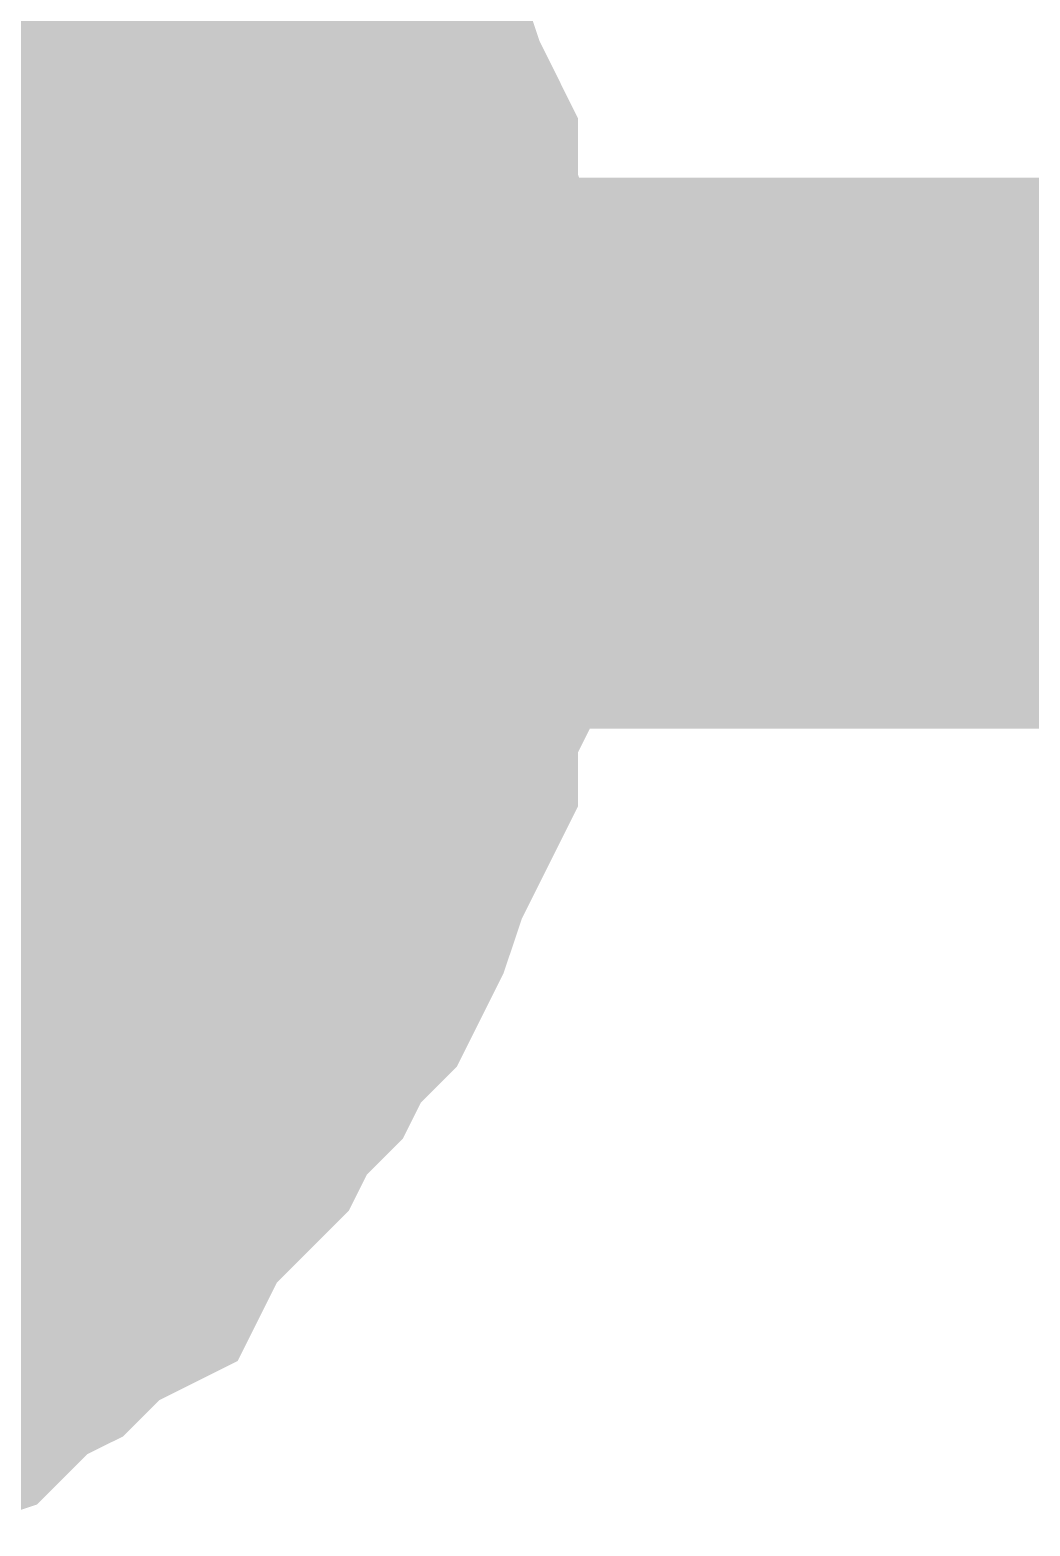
# Model space of a CAD drawing. Header units: inches. Extents: x 0 to 16.9, y 0 to 11.7.
# Drawn here: x 12.13882 to 12.16024, y 10.3534 to 10.38545 of the extents above; entities that cross this region are included whole.
import ezdxf

# ---------------------------------------------------------------- set-up
doc = ezdxf.new("R2010")
doc.units = ezdxf.units.IN
doc.header["$MEASUREMENT"] = 0
doc.layers.add('Sheet', color=255, linetype='Continuous')

msp = doc.modelspace()

# ---------------------------------------------------------------- linework, layer by layer
at = {"layer": 'Sheet'}
for points in [[(12.138097, 10.391429, 0.0118, 0.0118, 0), (12.138869, 10.391043, 0.0118, 0.0118, 0), (12.139255, 10.390271, 0.0118, 0.0118, 0), (12.140026, 10.389499, 0.0118, 0.0118, 0), (12.140798, 10.388728, 0.0118, 0.0118, 0), (12.141183, 10.387956, 0.0118, 0.0118, 0), (12.141955, 10.387184, 0.0118, 0.0118, 0), (12.142341, 10.386412, 0.0118, 0.0118, 0), (12.143112, 10.385641, 0.0118, 0.0118, 0), (12.143498, 10.384869, 0.0118, 0.0118, 0), (12.143884, 10.384097, 0.0118, 0.0118, 0), (12.14427, 10.38294, 0.0118, 0.0118, 0), (12.144655, 10.382168, 0.0118, 0.0118, 0), (12.144655, 10.381396, 0.0118, 0.0118, 0), (12.145041, 10.380239, 0.0118, 0.0118, 0), (12.145041, 10.379467, 0.0118, 0.0118, 0), (12.145427, 10.37831, 0.0118, 0.0118, 0), (12.145427, 10.377538, 0.0118, 0.0118, 0), (12.145427, 10.37638, 0.0118, 0.0118, 0)], [(12.138097, 10.391429, 0.0118, 0.0118, 0), (12.138869, 10.391043, 0.0118, 0.0118, 0), (12.139255, 10.390271, 0.0118, 0.0118, 0), (12.140026, 10.389499, 0.0118, 0.0118, 0), (12.140798, 10.388728, 0.0118, 0.0118, 0), (12.141183, 10.387956, 0.0118, 0.0118, 0), (12.141955, 10.387184, 0.0118, 0.0118, 0), (12.142341, 10.386412, 0.0118, 0.0118, 0), (12.143112, 10.385641, 0.0118, 0.0118, 0), (12.143498, 10.384869, 0.0118, 0.0118, 0), (12.143884, 10.384097, 0.0118, 0.0118, 0), (12.14427, 10.38294, 0.0118, 0.0118, 0), (12.144655, 10.382168, 0.0118, 0.0118, 0), (12.144655, 10.381396, 0.0118, 0.0118, 0), (12.145041, 10.380239, 0.0118, 0.0118, 0), (12.145041, 10.379467, 0.0118, 0.0118, 0), (12.145427, 10.37831, 0.0118, 0.0118, 0), (12.145427, 10.377538, 0.0118, 0.0118, 0), (12.145427, 10.37638, 0.0118, 0.0118, 0)], [(12.138097, 10.391429, 0.0118, 0.0118, 0), (12.138869, 10.391043, 0.0118, 0.0118, 0), (12.139255, 10.390271, 0.0118, 0.0118, 0), (12.140026, 10.389499, 0.0118, 0.0118, 0), (12.140798, 10.388728, 0.0118, 0.0118, 0), (12.141183, 10.387956, 0.0118, 0.0118, 0), (12.141955, 10.387184, 0.0118, 0.0118, 0), (12.142341, 10.386412, 0.0118, 0.0118, 0), (12.143112, 10.385641, 0.0118, 0.0118, 0), (12.143498, 10.384869, 0.0118, 0.0118, 0), (12.143884, 10.384097, 0.0118, 0.0118, 0), (12.14427, 10.38294, 0.0118, 0.0118, 0), (12.144655, 10.382168, 0.0118, 0.0118, 0), (12.144655, 10.381396, 0.0118, 0.0118, 0), (12.145041, 10.380239, 0.0118, 0.0118, 0), (12.145041, 10.379467, 0.0118, 0.0118, 0), (12.145427, 10.37831, 0.0118, 0.0118, 0), (12.145427, 10.377538, 0.0118, 0.0118, 0), (12.145427, 10.37638, 0.0118, 0.0118, 0)], [(12.138097, 10.391429, 0.0118, 0.0118, 0), (12.138869, 10.391043, 0.0118, 0.0118, 0), (12.139255, 10.390271, 0.0118, 0.0118, 0), (12.140026, 10.389499, 0.0118, 0.0118, 0), (12.140798, 10.388728, 0.0118, 0.0118, 0), (12.141183, 10.387956, 0.0118, 0.0118, 0), (12.141955, 10.387184, 0.0118, 0.0118, 0), (12.142341, 10.386412, 0.0118, 0.0118, 0), (12.143112, 10.385641, 0.0118, 0.0118, 0), (12.143498, 10.384869, 0.0118, 0.0118, 0), (12.143884, 10.384097, 0.0118, 0.0118, 0), (12.14427, 10.38294, 0.0118, 0.0118, 0), (12.144655, 10.382168, 0.0118, 0.0118, 0), (12.144655, 10.381396, 0.0118, 0.0118, 0), (12.145041, 10.380239, 0.0118, 0.0118, 0), (12.145041, 10.379467, 0.0118, 0.0118, 0), (12.145427, 10.37831, 0.0118, 0.0118, 0), (12.145427, 10.377538, 0.0118, 0.0118, 0), (12.145427, 10.37638, 0.0118, 0.0118, 0)], [(12.138097, 10.391429, 0.0118, 0.0118, 0), (12.138869, 10.391043, 0.0118, 0.0118, 0), (12.139255, 10.390271, 0.0118, 0.0118, 0), (12.140026, 10.389499, 0.0118, 0.0118, 0), (12.140798, 10.388728, 0.0118, 0.0118, 0), (12.141183, 10.387956, 0.0118, 0.0118, 0), (12.141955, 10.387184, 0.0118, 0.0118, 0), (12.142341, 10.386412, 0.0118, 0.0118, 0), (12.143112, 10.385641, 0.0118, 0.0118, 0), (12.143498, 10.384869, 0.0118, 0.0118, 0), (12.143884, 10.384097, 0.0118, 0.0118, 0), (12.14427, 10.38294, 0.0118, 0.0118, 0), (12.144655, 10.382168, 0.0118, 0.0118, 0), (12.144655, 10.381396, 0.0118, 0.0118, 0), (12.145041, 10.380239, 0.0118, 0.0118, 0), (12.145041, 10.379467, 0.0118, 0.0118, 0), (12.145427, 10.37831, 0.0118, 0.0118, 0), (12.145427, 10.377538, 0.0118, 0.0118, 0), (12.145427, 10.37638, 0.0118, 0.0118, 0)], [(12.138097, 10.391429, 0.0118, 0.0118, 0), (12.138869, 10.391043, 0.0118, 0.0118, 0), (12.139255, 10.390271, 0.0118, 0.0118, 0), (12.140026, 10.389499, 0.0118, 0.0118, 0), (12.140798, 10.388728, 0.0118, 0.0118, 0), (12.141183, 10.387956, 0.0118, 0.0118, 0), (12.141955, 10.387184, 0.0118, 0.0118, 0), (12.142341, 10.386412, 0.0118, 0.0118, 0), (12.143112, 10.385641, 0.0118, 0.0118, 0), (12.143498, 10.384869, 0.0118, 0.0118, 0), (12.143884, 10.384097, 0.0118, 0.0118, 0), (12.14427, 10.38294, 0.0118, 0.0118, 0), (12.144655, 10.382168, 0.0118, 0.0118, 0), (12.144655, 10.381396, 0.0118, 0.0118, 0), (12.145041, 10.380239, 0.0118, 0.0118, 0), (12.145041, 10.379467, 0.0118, 0.0118, 0), (12.145427, 10.37831, 0.0118, 0.0118, 0), (12.145427, 10.377538, 0.0118, 0.0118, 0), (12.145427, 10.37638, 0.0118, 0.0118, 0)], [(12.141183, 10.387956, 0.0039, 0.0039, 0), (12.141955, 10.387184, 0.0039, 0.0039, 0), (12.142341, 10.386412, 0.0039, 0.0039, 0), (12.143112, 10.385641, 0.0039, 0.0039, 0), (12.143498, 10.384869, 0.0039, 0.0039, 0), (12.143884, 10.384097, 0.0039, 0.0039, 0), (12.14427, 10.38294, 0.0039, 0.0039, 0), (12.144655, 10.382168, 0.0039, 0.0039, 0), (12.144655, 10.381396, 0.0039, 0.0039, 0), (12.145041, 10.380239, 0.0039, 0.0039, 0), (12.145041, 10.379467, 0.0039, 0.0039, 0), (12.145427, 10.37831, 0.0039, 0.0039, 0), (12.145427, 10.377538, 0.0039, 0.0039, 0), (12.145427, 10.37638, 0.0039, 0.0039, 0)], [(12.141183, 10.387956, 0.0039, 0.0039, 0), (12.141955, 10.387184, 0.0039, 0.0039, 0), (12.142341, 10.386412, 0.0039, 0.0039, 0), (12.143112, 10.385641, 0.0039, 0.0039, 0), (12.143498, 10.384869, 0.0039, 0.0039, 0), (12.143884, 10.384097, 0.0039, 0.0039, 0), (12.14427, 10.38294, 0.0039, 0.0039, 0), (12.144655, 10.382168, 0.0039, 0.0039, 0), (12.144655, 10.381396, 0.0039, 0.0039, 0), (12.145041, 10.380239, 0.0039, 0.0039, 0), (12.145041, 10.379467, 0.0039, 0.0039, 0), (12.145427, 10.37831, 0.0039, 0.0039, 0), (12.145427, 10.377538, 0.0039, 0.0039, 0), (12.145427, 10.37638, 0.0039, 0.0039, 0)], [(12.141183, 10.387956, 0.0039, 0.0039, 0), (12.141955, 10.387184, 0.0039, 0.0039, 0), (12.142341, 10.386412, 0.0039, 0.0039, 0), (12.143112, 10.385641, 0.0039, 0.0039, 0), (12.143498, 10.384869, 0.0039, 0.0039, 0), (12.143884, 10.384097, 0.0039, 0.0039, 0), (12.14427, 10.38294, 0.0039, 0.0039, 0), (12.144655, 10.382168, 0.0039, 0.0039, 0), (12.144655, 10.381396, 0.0039, 0.0039, 0), (12.145041, 10.380239, 0.0039, 0.0039, 0), (12.145041, 10.379467, 0.0039, 0.0039, 0), (12.145427, 10.37831, 0.0039, 0.0039, 0), (12.145427, 10.377538, 0.0039, 0.0039, 0), (12.145427, 10.37638, 0.0039, 0.0039, 0)], [(12.141183, 10.387956, 0.0039, 0.0039, 0), (12.141955, 10.387184, 0.0039, 0.0039, 0), (12.142341, 10.386412, 0.0039, 0.0039, 0), (12.143112, 10.385641, 0.0039, 0.0039, 0), (12.143498, 10.384869, 0.0039, 0.0039, 0), (12.143884, 10.384097, 0.0039, 0.0039, 0), (12.14427, 10.38294, 0.0039, 0.0039, 0), (12.144655, 10.382168, 0.0039, 0.0039, 0), (12.144655, 10.381396, 0.0039, 0.0039, 0), (12.145041, 10.380239, 0.0039, 0.0039, 0), (12.145041, 10.379467, 0.0039, 0.0039, 0), (12.145427, 10.37831, 0.0039, 0.0039, 0), (12.145427, 10.377538, 0.0039, 0.0039, 0), (12.145427, 10.37638, 0.0039, 0.0039, 0)], [(12.141183, 10.387956, 0.0039, 0.0039, 0), (12.141955, 10.387184, 0.0039, 0.0039, 0), (12.142341, 10.386412, 0.0039, 0.0039, 0), (12.143112, 10.385641, 0.0039, 0.0039, 0), (12.143498, 10.384869, 0.0039, 0.0039, 0), (12.143884, 10.384097, 0.0039, 0.0039, 0), (12.14427, 10.38294, 0.0039, 0.0039, 0), (12.144655, 10.382168, 0.0039, 0.0039, 0), (12.144655, 10.381396, 0.0039, 0.0039, 0), (12.145041, 10.380239, 0.0039, 0.0039, 0), (12.145041, 10.379467, 0.0039, 0.0039, 0), (12.145427, 10.37831, 0.0039, 0.0039, 0), (12.145427, 10.377538, 0.0039, 0.0039, 0), (12.145427, 10.37638, 0.0039, 0.0039, 0)], [(12.141183, 10.387956, 0.0039, 0.0039, 0), (12.141955, 10.387184, 0.0039, 0.0039, 0), (12.142341, 10.386412, 0.0039, 0.0039, 0), (12.143112, 10.385641, 0.0039, 0.0039, 0), (12.143498, 10.384869, 0.0039, 0.0039, 0), (12.143884, 10.384097, 0.0039, 0.0039, 0), (12.14427, 10.38294, 0.0039, 0.0039, 0), (12.144655, 10.382168, 0.0039, 0.0039, 0), (12.144655, 10.381396, 0.0039, 0.0039, 0), (12.145041, 10.380239, 0.0039, 0.0039, 0), (12.145041, 10.379467, 0.0039, 0.0039, 0), (12.145427, 10.37831, 0.0039, 0.0039, 0), (12.145427, 10.377538, 0.0039, 0.0039, 0), (12.145427, 10.37638, 0.0039, 0.0039, 0)], [(12.125367, 10.37638, 0.0118, 0.0118, 0), (12.400803, 10.37638, 0.0118, 0.0118, 0), (12.400803, 10.379467, 0.0118, 0.0118, 0), (12.505346, 10.379467, 0.0118, 0.0118, 0)], [(12.145427, 10.37638, 0.0118, 0.0118, 0), (12.145427, 10.375223, 0.0118, 0.0118, 0), (12.145427, 10.374451, 0.0118, 0.0118, 0), (12.145041, 10.373293, 0.0118, 0.0118, 0), (12.145041, 10.372136, 0.0118, 0.0118, 0), (12.144655, 10.371364, 0.0118, 0.0118, 0), (12.144655, 10.370207, 0.0118, 0.0118, 0), (12.14427, 10.369435, 0.0118, 0.0118, 0), (12.143884, 10.368663, 0.0118, 0.0118, 0), (12.143498, 10.367506, 0.0118, 0.0118, 0), (12.143112, 10.366734, 0.0118, 0.0118, 0), (12.142341, 10.365962, 0.0118, 0.0118, 0), (12.141955, 10.36519, 0.0118, 0.0118, 0), (12.141183, 10.364419, 0.0118, 0.0118, 0), (12.140798, 10.363647, 0.0118, 0.0118, 0), (12.140026, 10.362875, 0.0118, 0.0118, 0), (12.139255, 10.362104, 0.0118, 0.0118, 0), (12.138869, 10.361332, 0.0118, 0.0118, 0), (12.138097, 10.360946, 0.0118, 0.0118, 0), (12.137326, 10.360174, 0.0118, 0.0118, 0), (12.136554, 10.359789, 0.0118, 0.0118, 0), (12.135783, 10.359017, 0.0118, 0.0118, 0), (12.134625, 10.358631, 0.0118, 0.0118, 0), (12.133854, 10.358245, 0.0118, 0.0118, 0), (12.133082, 10.357859, 0.0118, 0.0118, 0), (12.132311, 10.357473, 0.0118, 0.0118, 0)], [(12.145427, 10.37638, 0.0118, 0.0118, 0), (12.145427, 10.375223, 0.0118, 0.0118, 0), (12.145427, 10.374451, 0.0118, 0.0118, 0), (12.145041, 10.373293, 0.0118, 0.0118, 0), (12.145041, 10.372136, 0.0118, 0.0118, 0), (12.144655, 10.371364, 0.0118, 0.0118, 0), (12.144655, 10.370207, 0.0118, 0.0118, 0), (12.14427, 10.369435, 0.0118, 0.0118, 0), (12.143884, 10.368663, 0.0118, 0.0118, 0), (12.143498, 10.367506, 0.0118, 0.0118, 0), (12.143112, 10.366734, 0.0118, 0.0118, 0), (12.142341, 10.365962, 0.0118, 0.0118, 0), (12.141955, 10.36519, 0.0118, 0.0118, 0), (12.141183, 10.364419, 0.0118, 0.0118, 0), (12.140798, 10.363647, 0.0118, 0.0118, 0), (12.140026, 10.362875, 0.0118, 0.0118, 0), (12.139255, 10.362104, 0.0118, 0.0118, 0), (12.138869, 10.361332, 0.0118, 0.0118, 0), (12.138097, 10.360946, 0.0118, 0.0118, 0), (12.137326, 10.360174, 0.0118, 0.0118, 0), (12.136554, 10.359789, 0.0118, 0.0118, 0), (12.135783, 10.359017, 0.0118, 0.0118, 0), (12.134625, 10.358631, 0.0118, 0.0118, 0), (12.133854, 10.358245, 0.0118, 0.0118, 0), (12.133082, 10.357859, 0.0118, 0.0118, 0), (12.132311, 10.357473, 0.0118, 0.0118, 0)], [(12.145427, 10.37638, 0.0118, 0.0118, 0), (12.145427, 10.375223, 0.0118, 0.0118, 0), (12.145427, 10.374451, 0.0118, 0.0118, 0), (12.145041, 10.373293, 0.0118, 0.0118, 0), (12.145041, 10.372136, 0.0118, 0.0118, 0), (12.144655, 10.371364, 0.0118, 0.0118, 0), (12.144655, 10.370207, 0.0118, 0.0118, 0), (12.14427, 10.369435, 0.0118, 0.0118, 0), (12.143884, 10.368663, 0.0118, 0.0118, 0), (12.143498, 10.367506, 0.0118, 0.0118, 0), (12.143112, 10.366734, 0.0118, 0.0118, 0), (12.142341, 10.365962, 0.0118, 0.0118, 0), (12.141955, 10.36519, 0.0118, 0.0118, 0), (12.141183, 10.364419, 0.0118, 0.0118, 0), (12.140798, 10.363647, 0.0118, 0.0118, 0), (12.140026, 10.362875, 0.0118, 0.0118, 0), (12.139255, 10.362104, 0.0118, 0.0118, 0), (12.138869, 10.361332, 0.0118, 0.0118, 0), (12.138097, 10.360946, 0.0118, 0.0118, 0), (12.137326, 10.360174, 0.0118, 0.0118, 0), (12.136554, 10.359789, 0.0118, 0.0118, 0), (12.135783, 10.359017, 0.0118, 0.0118, 0), (12.134625, 10.358631, 0.0118, 0.0118, 0), (12.133854, 10.358245, 0.0118, 0.0118, 0), (12.133082, 10.357859, 0.0118, 0.0118, 0), (12.132311, 10.357473, 0.0118, 0.0118, 0)], [(12.145427, 10.37638, 0.0118, 0.0118, 0), (12.145427, 10.375223, 0.0118, 0.0118, 0), (12.145427, 10.374451, 0.0118, 0.0118, 0), (12.145041, 10.373293, 0.0118, 0.0118, 0), (12.145041, 10.372136, 0.0118, 0.0118, 0), (12.144655, 10.371364, 0.0118, 0.0118, 0), (12.144655, 10.370207, 0.0118, 0.0118, 0), (12.14427, 10.369435, 0.0118, 0.0118, 0), (12.143884, 10.368663, 0.0118, 0.0118, 0), (12.143498, 10.367506, 0.0118, 0.0118, 0), (12.143112, 10.366734, 0.0118, 0.0118, 0), (12.142341, 10.365962, 0.0118, 0.0118, 0), (12.141955, 10.36519, 0.0118, 0.0118, 0), (12.141183, 10.364419, 0.0118, 0.0118, 0), (12.140798, 10.363647, 0.0118, 0.0118, 0), (12.140026, 10.362875, 0.0118, 0.0118, 0), (12.139255, 10.362104, 0.0118, 0.0118, 0), (12.138869, 10.361332, 0.0118, 0.0118, 0), (12.138097, 10.360946, 0.0118, 0.0118, 0), (12.137326, 10.360174, 0.0118, 0.0118, 0), (12.136554, 10.359789, 0.0118, 0.0118, 0), (12.135783, 10.359017, 0.0118, 0.0118, 0), (12.134625, 10.358631, 0.0118, 0.0118, 0), (12.133854, 10.358245, 0.0118, 0.0118, 0), (12.133082, 10.357859, 0.0118, 0.0118, 0), (12.132311, 10.357473, 0.0118, 0.0118, 0)], [(12.145427, 10.37638, 0.0118, 0.0118, 0), (12.145427, 10.375223, 0.0118, 0.0118, 0), (12.145427, 10.374451, 0.0118, 0.0118, 0), (12.145041, 10.373293, 0.0118, 0.0118, 0), (12.145041, 10.372136, 0.0118, 0.0118, 0), (12.144655, 10.371364, 0.0118, 0.0118, 0), (12.144655, 10.370207, 0.0118, 0.0118, 0), (12.14427, 10.369435, 0.0118, 0.0118, 0), (12.143884, 10.368663, 0.0118, 0.0118, 0), (12.143498, 10.367506, 0.0118, 0.0118, 0), (12.143112, 10.366734, 0.0118, 0.0118, 0), (12.142341, 10.365962, 0.0118, 0.0118, 0), (12.141955, 10.36519, 0.0118, 0.0118, 0), (12.141183, 10.364419, 0.0118, 0.0118, 0), (12.140798, 10.363647, 0.0118, 0.0118, 0), (12.140026, 10.362875, 0.0118, 0.0118, 0), (12.139255, 10.362104, 0.0118, 0.0118, 0), (12.138869, 10.361332, 0.0118, 0.0118, 0), (12.138097, 10.360946, 0.0118, 0.0118, 0), (12.137326, 10.360174, 0.0118, 0.0118, 0), (12.136554, 10.359789, 0.0118, 0.0118, 0), (12.135783, 10.359017, 0.0118, 0.0118, 0), (12.134625, 10.358631, 0.0118, 0.0118, 0), (12.133854, 10.358245, 0.0118, 0.0118, 0), (12.133082, 10.357859, 0.0118, 0.0118, 0), (12.132311, 10.357473, 0.0118, 0.0118, 0)], [(12.145427, 10.37638, 0.0118, 0.0118, 0), (12.145427, 10.375223, 0.0118, 0.0118, 0), (12.145427, 10.374451, 0.0118, 0.0118, 0), (12.145041, 10.373293, 0.0118, 0.0118, 0), (12.145041, 10.372136, 0.0118, 0.0118, 0), (12.144655, 10.371364, 0.0118, 0.0118, 0), (12.144655, 10.370207, 0.0118, 0.0118, 0), (12.14427, 10.369435, 0.0118, 0.0118, 0), (12.143884, 10.368663, 0.0118, 0.0118, 0), (12.143498, 10.367506, 0.0118, 0.0118, 0), (12.143112, 10.366734, 0.0118, 0.0118, 0), (12.142341, 10.365962, 0.0118, 0.0118, 0), (12.141955, 10.36519, 0.0118, 0.0118, 0), (12.141183, 10.364419, 0.0118, 0.0118, 0), (12.140798, 10.363647, 0.0118, 0.0118, 0), (12.140026, 10.362875, 0.0118, 0.0118, 0), (12.139255, 10.362104, 0.0118, 0.0118, 0), (12.138869, 10.361332, 0.0118, 0.0118, 0), (12.138097, 10.360946, 0.0118, 0.0118, 0), (12.137326, 10.360174, 0.0118, 0.0118, 0), (12.136554, 10.359789, 0.0118, 0.0118, 0), (12.135783, 10.359017, 0.0118, 0.0118, 0), (12.134625, 10.358631, 0.0118, 0.0118, 0), (12.133854, 10.358245, 0.0118, 0.0118, 0), (12.133082, 10.357859, 0.0118, 0.0118, 0), (12.132311, 10.357473, 0.0118, 0.0118, 0)], [(12.145427, 10.37638, 0.0118, 0.0118, 0), (12.145427, 10.37638, 0.0118, 0.0118, 0), (12.145427, 10.37638, 0.0118, 0.0118, 0), (12.145427, 10.37638, 0.0118, 0.0118, 0), (12.145427, 10.37638, 0.0118, 0.0118, 0), (12.145427, 10.37638, 0.0118, 0.0118, 0), (12.145427, 10.37638, 0.0118, 0.0118, 0), (12.145427, 10.37638, 0.0118, 0.0118, 0), (12.145427, 10.37638, 0.0118, 0.0118, 0), (12.145427, 10.37638, 0.0118, 0.0118, 0), (12.145427, 10.37638, 0.0118, 0.0118, 0), (12.145427, 10.37638, 0.0118, 0.0118, 0), (12.145427, 10.37638, 0.0118, 0.0118, 0), (12.145427, 10.37638, 0.0118, 0.0118, 0), (12.145427, 10.37638, 0.0118, 0.0118, 0), (12.145427, 10.37638, 0.0118, 0.0118, 0), (12.145427, 10.37638, 0.0118, 0.0118, 0), (12.145427, 10.37638, 0.0118, 0.0118, 0), (12.145427, 10.37638, 0.0118, 0.0118, 0), (12.145427, 10.37638, 0.0118, 0.0118, 0), (12.145427, 10.37638, 0.0118, 0.0118, 0), (12.145427, 10.37638, 0.0118, 0.0118, 0), (12.145427, 10.37638, 0.0118, 0.0118, 0), (12.145427, 10.37638, 0.0118, 0.0118, 0), (12.145427, 10.37638, 0.0118, 0.0118, 0), (12.145427, 10.37638, 0.0118, 0.0118, 0), (12.145427, 10.37638, 0.0118, 0.0118, 0), (12.145427, 10.37638, 0.0118, 0.0118, 0), (12.145427, 10.37638, 0.0118, 0.0118, 0), (12.145427, 10.37638, 0.0118, 0.0118, 0), (12.145427, 10.37638, 0.0118, 0.0118, 0), (12.145427, 10.37638, 0.0118, 0.0118, 0), (12.145427, 10.37638, 0.0118, 0.0118, 0)], [(12.145427, 10.37638, 0.0118, 0.0118, 0), (12.145427, 10.37638, 0.0118, 0.0118, 0)], [(12.145427, 10.37638, 0.0118, 0.0118, 0), (12.145427, 10.37638, 0.0118, 0.0118, 0), (12.145427, 10.37638, 0.0118, 0.0118, 0), (12.145427, 10.37638, 0.0118, 0.0118, 0), (12.145427, 10.37638, 0.0118, 0.0118, 0), (12.145427, 10.37638, 0.0118, 0.0118, 0), (12.145427, 10.37638, 0.0118, 0.0118, 0), (12.145427, 10.37638, 0.0118, 0.0118, 0), (12.145427, 10.37638, 0.0118, 0.0118, 0), (12.145427, 10.37638, 0.0118, 0.0118, 0), (12.145427, 10.37638, 0.0118, 0.0118, 0), (12.145427, 10.37638, 0.0118, 0.0118, 0), (12.145427, 10.37638, 0.0118, 0.0118, 0), (12.145427, 10.37638, 0.0118, 0.0118, 0), (12.145427, 10.37638, 0.0118, 0.0118, 0), (12.145427, 10.37638, 0.0118, 0.0118, 0), (12.145427, 10.37638, 0.0118, 0.0118, 0), (12.145427, 10.37638, 0.0118, 0.0118, 0), (12.145427, 10.37638, 0.0118, 0.0118, 0), (12.145427, 10.37638, 0.0118, 0.0118, 0), (12.145427, 10.37638, 0.0118, 0.0118, 0), (12.145427, 10.37638, 0.0118, 0.0118, 0), (12.145427, 10.37638, 0.0118, 0.0118, 0), (12.145427, 10.37638, 0.0118, 0.0118, 0), (12.145427, 10.37638, 0.0118, 0.0118, 0), (12.145427, 10.37638, 0.0118, 0.0118, 0), (12.145427, 10.37638, 0.0118, 0.0118, 0), (12.145427, 10.37638, 0.0118, 0.0118, 0), (12.145427, 10.37638, 0.0118, 0.0118, 0), (12.145427, 10.37638, 0.0118, 0.0118, 0), (12.145427, 10.37638, 0.0118, 0.0118, 0), (12.145427, 10.37638, 0.0118, 0.0118, 0), (12.145427, 10.37638, 0.0118, 0.0118, 0)], [(12.145427, 10.37638, 0.0118, 0.0118, 0), (12.145427, 10.37638, 0.0118, 0.0118, 0)], [(12.145427, 10.37638, 0.0118, 0.0118, 0), (12.145427, 10.37638, 0.0118, 0.0118, 0), (12.145427, 10.37638, 0.0118, 0.0118, 0), (12.145427, 10.37638, 0.0118, 0.0118, 0), (12.145427, 10.37638, 0.0118, 0.0118, 0), (12.145427, 10.37638, 0.0118, 0.0118, 0), (12.145427, 10.37638, 0.0118, 0.0118, 0), (12.145427, 10.37638, 0.0118, 0.0118, 0), (12.145427, 10.37638, 0.0118, 0.0118, 0), (12.145427, 10.37638, 0.0118, 0.0118, 0), (12.145427, 10.37638, 0.0118, 0.0118, 0), (12.145427, 10.37638, 0.0118, 0.0118, 0), (12.145427, 10.37638, 0.0118, 0.0118, 0), (12.145427, 10.37638, 0.0118, 0.0118, 0), (12.145427, 10.37638, 0.0118, 0.0118, 0), (12.145427, 10.37638, 0.0118, 0.0118, 0), (12.145427, 10.37638, 0.0118, 0.0118, 0), (12.145427, 10.37638, 0.0118, 0.0118, 0), (12.145427, 10.37638, 0.0118, 0.0118, 0), (12.145427, 10.37638, 0.0118, 0.0118, 0), (12.145427, 10.37638, 0.0118, 0.0118, 0), (12.145427, 10.37638, 0.0118, 0.0118, 0), (12.145427, 10.37638, 0.0118, 0.0118, 0), (12.145427, 10.37638, 0.0118, 0.0118, 0), (12.145427, 10.37638, 0.0118, 0.0118, 0), (12.145427, 10.37638, 0.0118, 0.0118, 0), (12.145427, 10.37638, 0.0118, 0.0118, 0), (12.145427, 10.37638, 0.0118, 0.0118, 0), (12.145427, 10.37638, 0.0118, 0.0118, 0), (12.145427, 10.37638, 0.0118, 0.0118, 0), (12.145427, 10.37638, 0.0118, 0.0118, 0), (12.145427, 10.37638, 0.0118, 0.0118, 0), (12.145427, 10.37638, 0.0118, 0.0118, 0)], [(12.145427, 10.37638, 0.0118, 0.0118, 0), (12.145427, 10.37638, 0.0118, 0.0118, 0)], [(12.145427, 10.37638, 0.0118, 0.0118, 0), (12.145427, 10.37638, 0.0118, 0.0118, 0), (12.145427, 10.37638, 0.0118, 0.0118, 0), (12.145427, 10.37638, 0.0118, 0.0118, 0), (12.145427, 10.37638, 0.0118, 0.0118, 0), (12.145427, 10.37638, 0.0118, 0.0118, 0), (12.145427, 10.37638, 0.0118, 0.0118, 0), (12.145427, 10.37638, 0.0118, 0.0118, 0), (12.145427, 10.37638, 0.0118, 0.0118, 0), (12.145427, 10.37638, 0.0118, 0.0118, 0), (12.145427, 10.37638, 0.0118, 0.0118, 0), (12.145427, 10.37638, 0.0118, 0.0118, 0), (12.145427, 10.37638, 0.0118, 0.0118, 0), (12.145427, 10.37638, 0.0118, 0.0118, 0), (12.145427, 10.37638, 0.0118, 0.0118, 0), (12.145427, 10.37638, 0.0118, 0.0118, 0), (12.145427, 10.37638, 0.0118, 0.0118, 0), (12.145427, 10.37638, 0.0118, 0.0118, 0), (12.145427, 10.37638, 0.0118, 0.0118, 0), (12.145427, 10.37638, 0.0118, 0.0118, 0), (12.145427, 10.37638, 0.0118, 0.0118, 0), (12.145427, 10.37638, 0.0118, 0.0118, 0), (12.145427, 10.37638, 0.0118, 0.0118, 0), (12.145427, 10.37638, 0.0118, 0.0118, 0), (12.145427, 10.37638, 0.0118, 0.0118, 0), (12.145427, 10.37638, 0.0118, 0.0118, 0), (12.145427, 10.37638, 0.0118, 0.0118, 0), (12.145427, 10.37638, 0.0118, 0.0118, 0), (12.145427, 10.37638, 0.0118, 0.0118, 0), (12.145427, 10.37638, 0.0118, 0.0118, 0), (12.145427, 10.37638, 0.0118, 0.0118, 0), (12.145427, 10.37638, 0.0118, 0.0118, 0), (12.145427, 10.37638, 0.0118, 0.0118, 0)], [(12.145427, 10.37638, 0.0118, 0.0118, 0), (12.145427, 10.37638, 0.0118, 0.0118, 0)], [(12.145427, 10.37638, 0.0118, 0.0118, 0), (12.145427, 10.37638, 0.0118, 0.0118, 0), (12.145427, 10.37638, 0.0118, 0.0118, 0), (12.145427, 10.37638, 0.0118, 0.0118, 0), (12.145427, 10.37638, 0.0118, 0.0118, 0), (12.145427, 10.37638, 0.0118, 0.0118, 0), (12.145427, 10.37638, 0.0118, 0.0118, 0), (12.145427, 10.37638, 0.0118, 0.0118, 0), (12.145427, 10.37638, 0.0118, 0.0118, 0), (12.145427, 10.37638, 0.0118, 0.0118, 0), (12.145427, 10.37638, 0.0118, 0.0118, 0), (12.145427, 10.37638, 0.0118, 0.0118, 0), (12.145427, 10.37638, 0.0118, 0.0118, 0), (12.145427, 10.37638, 0.0118, 0.0118, 0), (12.145427, 10.37638, 0.0118, 0.0118, 0), (12.145427, 10.37638, 0.0118, 0.0118, 0), (12.145427, 10.37638, 0.0118, 0.0118, 0), (12.145427, 10.37638, 0.0118, 0.0118, 0), (12.145427, 10.37638, 0.0118, 0.0118, 0), (12.145427, 10.37638, 0.0118, 0.0118, 0), (12.145427, 10.37638, 0.0118, 0.0118, 0), (12.145427, 10.37638, 0.0118, 0.0118, 0), (12.145427, 10.37638, 0.0118, 0.0118, 0), (12.145427, 10.37638, 0.0118, 0.0118, 0), (12.145427, 10.37638, 0.0118, 0.0118, 0), (12.145427, 10.37638, 0.0118, 0.0118, 0), (12.145427, 10.37638, 0.0118, 0.0118, 0), (12.145427, 10.37638, 0.0118, 0.0118, 0), (12.145427, 10.37638, 0.0118, 0.0118, 0), (12.145427, 10.37638, 0.0118, 0.0118, 0), (12.145427, 10.37638, 0.0118, 0.0118, 0), (12.145427, 10.37638, 0.0118, 0.0118, 0), (12.145427, 10.37638, 0.0118, 0.0118, 0)], [(12.145427, 10.37638, 0.0118, 0.0118, 0), (12.145427, 10.37638, 0.0118, 0.0118, 0)], [(12.145427, 10.37638, 0.0118, 0.0118, 0), (12.145427, 10.37638, 0.0118, 0.0118, 0), (12.145427, 10.37638, 0.0118, 0.0118, 0), (12.145427, 10.37638, 0.0118, 0.0118, 0), (12.145427, 10.37638, 0.0118, 0.0118, 0), (12.145427, 10.37638, 0.0118, 0.0118, 0), (12.145427, 10.37638, 0.0118, 0.0118, 0), (12.145427, 10.37638, 0.0118, 0.0118, 0), (12.145427, 10.37638, 0.0118, 0.0118, 0), (12.145427, 10.37638, 0.0118, 0.0118, 0), (12.145427, 10.37638, 0.0118, 0.0118, 0), (12.145427, 10.37638, 0.0118, 0.0118, 0), (12.145427, 10.37638, 0.0118, 0.0118, 0), (12.145427, 10.37638, 0.0118, 0.0118, 0), (12.145427, 10.37638, 0.0118, 0.0118, 0), (12.145427, 10.37638, 0.0118, 0.0118, 0), (12.145427, 10.37638, 0.0118, 0.0118, 0), (12.145427, 10.37638, 0.0118, 0.0118, 0), (12.145427, 10.37638, 0.0118, 0.0118, 0), (12.145427, 10.37638, 0.0118, 0.0118, 0), (12.145427, 10.37638, 0.0118, 0.0118, 0), (12.145427, 10.37638, 0.0118, 0.0118, 0), (12.145427, 10.37638, 0.0118, 0.0118, 0), (12.145427, 10.37638, 0.0118, 0.0118, 0), (12.145427, 10.37638, 0.0118, 0.0118, 0), (12.145427, 10.37638, 0.0118, 0.0118, 0), (12.145427, 10.37638, 0.0118, 0.0118, 0), (12.145427, 10.37638, 0.0118, 0.0118, 0), (12.145427, 10.37638, 0.0118, 0.0118, 0), (12.145427, 10.37638, 0.0118, 0.0118, 0), (12.145427, 10.37638, 0.0118, 0.0118, 0), (12.145427, 10.37638, 0.0118, 0.0118, 0), (12.145427, 10.37638, 0.0118, 0.0118, 0)], [(12.145427, 10.37638, 0.0118, 0.0118, 0), (12.145427, 10.37638, 0.0118, 0.0118, 0)], [(12.145427, 10.37638, 0.0039, 0.0039, 0), (12.145427, 10.375223, 0.0039, 0.0039, 0), (12.145427, 10.374451, 0.0039, 0.0039, 0), (12.145041, 10.373293, 0.0039, 0.0039, 0), (12.145041, 10.372136, 0.0039, 0.0039, 0), (12.144655, 10.371364, 0.0039, 0.0039, 0), (12.144655, 10.370207, 0.0039, 0.0039, 0), (12.14427, 10.369435, 0.0039, 0.0039, 0), (12.143884, 10.368663, 0.0039, 0.0039, 0), (12.143498, 10.367506, 0.0039, 0.0039, 0), (12.143112, 10.366734, 0.0039, 0.0039, 0), (12.142341, 10.365962, 0.0039, 0.0039, 0), (12.141955, 10.36519, 0.0039, 0.0039, 0), (12.141183, 10.364419, 0.0039, 0.0039, 0), (12.140798, 10.363647, 0.0039, 0.0039, 0), (12.140026, 10.362875, 0.0039, 0.0039, 0), (12.139255, 10.362104, 0.0039, 0.0039, 0), (12.138869, 10.361332, 0.0039, 0.0039, 0), (12.138097, 10.360946, 0.0039, 0.0039, 0), (12.137326, 10.360174, 0.0039, 0.0039, 0), (12.136554, 10.359789, 0.0039, 0.0039, 0)], [(12.145427, 10.37638, 0.0039, 0.0039, 0), (12.145427, 10.375223, 0.0039, 0.0039, 0), (12.145427, 10.374451, 0.0039, 0.0039, 0), (12.145041, 10.373293, 0.0039, 0.0039, 0), (12.145041, 10.372136, 0.0039, 0.0039, 0), (12.144655, 10.371364, 0.0039, 0.0039, 0), (12.144655, 10.370207, 0.0039, 0.0039, 0), (12.14427, 10.369435, 0.0039, 0.0039, 0), (12.143884, 10.368663, 0.0039, 0.0039, 0), (12.143498, 10.367506, 0.0039, 0.0039, 0), (12.143112, 10.366734, 0.0039, 0.0039, 0), (12.142341, 10.365962, 0.0039, 0.0039, 0), (12.141955, 10.36519, 0.0039, 0.0039, 0), (12.141183, 10.364419, 0.0039, 0.0039, 0), (12.140798, 10.363647, 0.0039, 0.0039, 0), (12.140026, 10.362875, 0.0039, 0.0039, 0), (12.139255, 10.362104, 0.0039, 0.0039, 0), (12.138869, 10.361332, 0.0039, 0.0039, 0), (12.138097, 10.360946, 0.0039, 0.0039, 0), (12.137326, 10.360174, 0.0039, 0.0039, 0), (12.136554, 10.359789, 0.0039, 0.0039, 0)], [(12.145427, 10.37638, 0.0039, 0.0039, 0), (12.145427, 10.375223, 0.0039, 0.0039, 0), (12.145427, 10.374451, 0.0039, 0.0039, 0), (12.145041, 10.373293, 0.0039, 0.0039, 0), (12.145041, 10.372136, 0.0039, 0.0039, 0), (12.144655, 10.371364, 0.0039, 0.0039, 0), (12.144655, 10.370207, 0.0039, 0.0039, 0), (12.14427, 10.369435, 0.0039, 0.0039, 0), (12.143884, 10.368663, 0.0039, 0.0039, 0), (12.143498, 10.367506, 0.0039, 0.0039, 0), (12.143112, 10.366734, 0.0039, 0.0039, 0), (12.142341, 10.365962, 0.0039, 0.0039, 0), (12.141955, 10.36519, 0.0039, 0.0039, 0), (12.141183, 10.364419, 0.0039, 0.0039, 0), (12.140798, 10.363647, 0.0039, 0.0039, 0), (12.140026, 10.362875, 0.0039, 0.0039, 0), (12.139255, 10.362104, 0.0039, 0.0039, 0), (12.138869, 10.361332, 0.0039, 0.0039, 0), (12.138097, 10.360946, 0.0039, 0.0039, 0), (12.137326, 10.360174, 0.0039, 0.0039, 0), (12.136554, 10.359789, 0.0039, 0.0039, 0)], [(12.145427, 10.37638, 0.0039, 0.0039, 0), (12.145427, 10.375223, 0.0039, 0.0039, 0), (12.145427, 10.374451, 0.0039, 0.0039, 0), (12.145041, 10.373293, 0.0039, 0.0039, 0), (12.145041, 10.372136, 0.0039, 0.0039, 0), (12.144655, 10.371364, 0.0039, 0.0039, 0), (12.144655, 10.370207, 0.0039, 0.0039, 0), (12.14427, 10.369435, 0.0039, 0.0039, 0), (12.143884, 10.368663, 0.0039, 0.0039, 0), (12.143498, 10.367506, 0.0039, 0.0039, 0), (12.143112, 10.366734, 0.0039, 0.0039, 0), (12.142341, 10.365962, 0.0039, 0.0039, 0), (12.141955, 10.36519, 0.0039, 0.0039, 0), (12.141183, 10.364419, 0.0039, 0.0039, 0), (12.140798, 10.363647, 0.0039, 0.0039, 0), (12.140026, 10.362875, 0.0039, 0.0039, 0), (12.139255, 10.362104, 0.0039, 0.0039, 0), (12.138869, 10.361332, 0.0039, 0.0039, 0), (12.138097, 10.360946, 0.0039, 0.0039, 0), (12.137326, 10.360174, 0.0039, 0.0039, 0), (12.136554, 10.359789, 0.0039, 0.0039, 0)], [(12.145427, 10.37638, 0.0039, 0.0039, 0), (12.145427, 10.375223, 0.0039, 0.0039, 0), (12.145427, 10.374451, 0.0039, 0.0039, 0), (12.145041, 10.373293, 0.0039, 0.0039, 0), (12.145041, 10.372136, 0.0039, 0.0039, 0), (12.144655, 10.371364, 0.0039, 0.0039, 0), (12.144655, 10.370207, 0.0039, 0.0039, 0), (12.14427, 10.369435, 0.0039, 0.0039, 0), (12.143884, 10.368663, 0.0039, 0.0039, 0), (12.143498, 10.367506, 0.0039, 0.0039, 0), (12.143112, 10.366734, 0.0039, 0.0039, 0), (12.142341, 10.365962, 0.0039, 0.0039, 0), (12.141955, 10.36519, 0.0039, 0.0039, 0), (12.141183, 10.364419, 0.0039, 0.0039, 0), (12.140798, 10.363647, 0.0039, 0.0039, 0), (12.140026, 10.362875, 0.0039, 0.0039, 0), (12.139255, 10.362104, 0.0039, 0.0039, 0), (12.138869, 10.361332, 0.0039, 0.0039, 0), (12.138097, 10.360946, 0.0039, 0.0039, 0), (12.137326, 10.360174, 0.0039, 0.0039, 0), (12.136554, 10.359789, 0.0039, 0.0039, 0)], [(12.145427, 10.37638, 0.0039, 0.0039, 0), (12.145427, 10.375223, 0.0039, 0.0039, 0), (12.145427, 10.374451, 0.0039, 0.0039, 0), (12.145041, 10.373293, 0.0039, 0.0039, 0), (12.145041, 10.372136, 0.0039, 0.0039, 0), (12.144655, 10.371364, 0.0039, 0.0039, 0), (12.144655, 10.370207, 0.0039, 0.0039, 0), (12.14427, 10.369435, 0.0039, 0.0039, 0), (12.143884, 10.368663, 0.0039, 0.0039, 0), (12.143498, 10.367506, 0.0039, 0.0039, 0), (12.143112, 10.366734, 0.0039, 0.0039, 0), (12.142341, 10.365962, 0.0039, 0.0039, 0), (12.141955, 10.36519, 0.0039, 0.0039, 0), (12.141183, 10.364419, 0.0039, 0.0039, 0), (12.140798, 10.363647, 0.0039, 0.0039, 0), (12.140026, 10.362875, 0.0039, 0.0039, 0), (12.139255, 10.362104, 0.0039, 0.0039, 0), (12.138869, 10.361332, 0.0039, 0.0039, 0), (12.138097, 10.360946, 0.0039, 0.0039, 0), (12.137326, 10.360174, 0.0039, 0.0039, 0), (12.136554, 10.359789, 0.0039, 0.0039, 0)], [(12.145427, 10.37638, 0.0039, 0.0039, 0), (12.145427, 10.37638, 0.0039, 0.0039, 0), (12.145427, 10.37638, 0.0039, 0.0039, 0), (12.145427, 10.37638, 0.0039, 0.0039, 0), (12.145427, 10.37638, 0.0039, 0.0039, 0), (12.145427, 10.37638, 0.0039, 0.0039, 0), (12.145427, 10.37638, 0.0039, 0.0039, 0), (12.145427, 10.37638, 0.0039, 0.0039, 0), (12.145427, 10.37638, 0.0039, 0.0039, 0), (12.145427, 10.37638, 0.0039, 0.0039, 0), (12.145427, 10.37638, 0.0039, 0.0039, 0), (12.145427, 10.37638, 0.0039, 0.0039, 0), (12.145427, 10.37638, 0.0039, 0.0039, 0), (12.145427, 10.37638, 0.0039, 0.0039, 0), (12.145427, 10.37638, 0.0039, 0.0039, 0), (12.145427, 10.37638, 0.0039, 0.0039, 0), (12.145427, 10.37638, 0.0039, 0.0039, 0), (12.145427, 10.37638, 0.0039, 0.0039, 0), (12.145427, 10.37638, 0.0039, 0.0039, 0), (12.145427, 10.37638, 0.0039, 0.0039, 0), (12.145427, 10.37638, 0.0039, 0.0039, 0), (12.145427, 10.37638, 0.0039, 0.0039, 0), (12.145427, 10.37638, 0.0039, 0.0039, 0), (12.145427, 10.37638, 0.0039, 0.0039, 0), (12.145427, 10.37638, 0.0039, 0.0039, 0), (12.145427, 10.37638, 0.0039, 0.0039, 0), (12.145427, 10.37638, 0.0039, 0.0039, 0), (12.145427, 10.37638, 0.0039, 0.0039, 0), (12.145427, 10.37638, 0.0039, 0.0039, 0), (12.145427, 10.37638, 0.0039, 0.0039, 0), (12.145427, 10.37638, 0.0039, 0.0039, 0), (12.145427, 10.37638, 0.0039, 0.0039, 0), (12.145427, 10.37638, 0.0039, 0.0039, 0)], [(12.145427, 10.37638, 0.0039, 0.0039, 0), (12.145427, 10.37638, 0.0039, 0.0039, 0)], [(12.145427, 10.37638, 0.0039, 0.0039, 0), (12.145427, 10.37638, 0.0039, 0.0039, 0), (12.145427, 10.37638, 0.0039, 0.0039, 0), (12.145427, 10.37638, 0.0039, 0.0039, 0), (12.145427, 10.37638, 0.0039, 0.0039, 0), (12.145427, 10.37638, 0.0039, 0.0039, 0), (12.145427, 10.37638, 0.0039, 0.0039, 0), (12.145427, 10.37638, 0.0039, 0.0039, 0), (12.145427, 10.37638, 0.0039, 0.0039, 0), (12.145427, 10.37638, 0.0039, 0.0039, 0), (12.145427, 10.37638, 0.0039, 0.0039, 0), (12.145427, 10.37638, 0.0039, 0.0039, 0), (12.145427, 10.37638, 0.0039, 0.0039, 0), (12.145427, 10.37638, 0.0039, 0.0039, 0), (12.145427, 10.37638, 0.0039, 0.0039, 0), (12.145427, 10.37638, 0.0039, 0.0039, 0), (12.145427, 10.37638, 0.0039, 0.0039, 0), (12.145427, 10.37638, 0.0039, 0.0039, 0), (12.145427, 10.37638, 0.0039, 0.0039, 0), (12.145427, 10.37638, 0.0039, 0.0039, 0), (12.145427, 10.37638, 0.0039, 0.0039, 0), (12.145427, 10.37638, 0.0039, 0.0039, 0), (12.145427, 10.37638, 0.0039, 0.0039, 0), (12.145427, 10.37638, 0.0039, 0.0039, 0), (12.145427, 10.37638, 0.0039, 0.0039, 0), (12.145427, 10.37638, 0.0039, 0.0039, 0), (12.145427, 10.37638, 0.0039, 0.0039, 0), (12.145427, 10.37638, 0.0039, 0.0039, 0), (12.145427, 10.37638, 0.0039, 0.0039, 0), (12.145427, 10.37638, 0.0039, 0.0039, 0), (12.145427, 10.37638, 0.0039, 0.0039, 0), (12.145427, 10.37638, 0.0039, 0.0039, 0), (12.145427, 10.37638, 0.0039, 0.0039, 0)], [(12.145427, 10.37638, 0.0039, 0.0039, 0), (12.145427, 10.37638, 0.0039, 0.0039, 0)], [(12.145427, 10.37638, 0.0039, 0.0039, 0), (12.145427, 10.37638, 0.0039, 0.0039, 0), (12.145427, 10.37638, 0.0039, 0.0039, 0), (12.145427, 10.37638, 0.0039, 0.0039, 0), (12.145427, 10.37638, 0.0039, 0.0039, 0), (12.145427, 10.37638, 0.0039, 0.0039, 0), (12.145427, 10.37638, 0.0039, 0.0039, 0), (12.145427, 10.37638, 0.0039, 0.0039, 0), (12.145427, 10.37638, 0.0039, 0.0039, 0), (12.145427, 10.37638, 0.0039, 0.0039, 0), (12.145427, 10.37638, 0.0039, 0.0039, 0), (12.145427, 10.37638, 0.0039, 0.0039, 0), (12.145427, 10.37638, 0.0039, 0.0039, 0), (12.145427, 10.37638, 0.0039, 0.0039, 0), (12.145427, 10.37638, 0.0039, 0.0039, 0), (12.145427, 10.37638, 0.0039, 0.0039, 0), (12.145427, 10.37638, 0.0039, 0.0039, 0), (12.145427, 10.37638, 0.0039, 0.0039, 0), (12.145427, 10.37638, 0.0039, 0.0039, 0), (12.145427, 10.37638, 0.0039, 0.0039, 0), (12.145427, 10.37638, 0.0039, 0.0039, 0), (12.145427, 10.37638, 0.0039, 0.0039, 0), (12.145427, 10.37638, 0.0039, 0.0039, 0), (12.145427, 10.37638, 0.0039, 0.0039, 0), (12.145427, 10.37638, 0.0039, 0.0039, 0), (12.145427, 10.37638, 0.0039, 0.0039, 0), (12.145427, 10.37638, 0.0039, 0.0039, 0), (12.145427, 10.37638, 0.0039, 0.0039, 0), (12.145427, 10.37638, 0.0039, 0.0039, 0), (12.145427, 10.37638, 0.0039, 0.0039, 0), (12.145427, 10.37638, 0.0039, 0.0039, 0), (12.145427, 10.37638, 0.0039, 0.0039, 0), (12.145427, 10.37638, 0.0039, 0.0039, 0)], [(12.145427, 10.37638, 0.0039, 0.0039, 0), (12.145427, 10.37638, 0.0039, 0.0039, 0)], [(12.145427, 10.37638, 0.0039, 0.0039, 0), (12.145427, 10.37638, 0.0039, 0.0039, 0), (12.145427, 10.37638, 0.0039, 0.0039, 0), (12.145427, 10.37638, 0.0039, 0.0039, 0), (12.145427, 10.37638, 0.0039, 0.0039, 0), (12.145427, 10.37638, 0.0039, 0.0039, 0), (12.145427, 10.37638, 0.0039, 0.0039, 0), (12.145427, 10.37638, 0.0039, 0.0039, 0), (12.145427, 10.37638, 0.0039, 0.0039, 0), (12.145427, 10.37638, 0.0039, 0.0039, 0), (12.145427, 10.37638, 0.0039, 0.0039, 0), (12.145427, 10.37638, 0.0039, 0.0039, 0), (12.145427, 10.37638, 0.0039, 0.0039, 0), (12.145427, 10.37638, 0.0039, 0.0039, 0), (12.145427, 10.37638, 0.0039, 0.0039, 0), (12.145427, 10.37638, 0.0039, 0.0039, 0), (12.145427, 10.37638, 0.0039, 0.0039, 0), (12.145427, 10.37638, 0.0039, 0.0039, 0), (12.145427, 10.37638, 0.0039, 0.0039, 0), (12.145427, 10.37638, 0.0039, 0.0039, 0), (12.145427, 10.37638, 0.0039, 0.0039, 0), (12.145427, 10.37638, 0.0039, 0.0039, 0), (12.145427, 10.37638, 0.0039, 0.0039, 0), (12.145427, 10.37638, 0.0039, 0.0039, 0), (12.145427, 10.37638, 0.0039, 0.0039, 0), (12.145427, 10.37638, 0.0039, 0.0039, 0), (12.145427, 10.37638, 0.0039, 0.0039, 0), (12.145427, 10.37638, 0.0039, 0.0039, 0), (12.145427, 10.37638, 0.0039, 0.0039, 0), (12.145427, 10.37638, 0.0039, 0.0039, 0), (12.145427, 10.37638, 0.0039, 0.0039, 0), (12.145427, 10.37638, 0.0039, 0.0039, 0), (12.145427, 10.37638, 0.0039, 0.0039, 0)], [(12.145427, 10.37638, 0.0039, 0.0039, 0), (12.145427, 10.37638, 0.0039, 0.0039, 0)], [(12.145427, 10.37638, 0.0039, 0.0039, 0), (12.145427, 10.37638, 0.0039, 0.0039, 0), (12.145427, 10.37638, 0.0039, 0.0039, 0), (12.145427, 10.37638, 0.0039, 0.0039, 0), (12.145427, 10.37638, 0.0039, 0.0039, 0), (12.145427, 10.37638, 0.0039, 0.0039, 0), (12.145427, 10.37638, 0.0039, 0.0039, 0), (12.145427, 10.37638, 0.0039, 0.0039, 0), (12.145427, 10.37638, 0.0039, 0.0039, 0), (12.145427, 10.37638, 0.0039, 0.0039, 0), (12.145427, 10.37638, 0.0039, 0.0039, 0), (12.145427, 10.37638, 0.0039, 0.0039, 0), (12.145427, 10.37638, 0.0039, 0.0039, 0), (12.145427, 10.37638, 0.0039, 0.0039, 0), (12.145427, 10.37638, 0.0039, 0.0039, 0), (12.145427, 10.37638, 0.0039, 0.0039, 0), (12.145427, 10.37638, 0.0039, 0.0039, 0), (12.145427, 10.37638, 0.0039, 0.0039, 0), (12.145427, 10.37638, 0.0039, 0.0039, 0), (12.145427, 10.37638, 0.0039, 0.0039, 0), (12.145427, 10.37638, 0.0039, 0.0039, 0), (12.145427, 10.37638, 0.0039, 0.0039, 0), (12.145427, 10.37638, 0.0039, 0.0039, 0), (12.145427, 10.37638, 0.0039, 0.0039, 0), (12.145427, 10.37638, 0.0039, 0.0039, 0), (12.145427, 10.37638, 0.0039, 0.0039, 0), (12.145427, 10.37638, 0.0039, 0.0039, 0), (12.145427, 10.37638, 0.0039, 0.0039, 0), (12.145427, 10.37638, 0.0039, 0.0039, 0), (12.145427, 10.37638, 0.0039, 0.0039, 0), (12.145427, 10.37638, 0.0039, 0.0039, 0), (12.145427, 10.37638, 0.0039, 0.0039, 0), (12.145427, 10.37638, 0.0039, 0.0039, 0)], [(12.145427, 10.37638, 0.0039, 0.0039, 0), (12.145427, 10.37638, 0.0039, 0.0039, 0)], [(12.145427, 10.37638, 0.0039, 0.0039, 0), (12.145427, 10.37638, 0.0039, 0.0039, 0), (12.145427, 10.37638, 0.0039, 0.0039, 0), (12.145427, 10.37638, 0.0039, 0.0039, 0), (12.145427, 10.37638, 0.0039, 0.0039, 0), (12.145427, 10.37638, 0.0039, 0.0039, 0), (12.145427, 10.37638, 0.0039, 0.0039, 0), (12.145427, 10.37638, 0.0039, 0.0039, 0), (12.145427, 10.37638, 0.0039, 0.0039, 0), (12.145427, 10.37638, 0.0039, 0.0039, 0), (12.145427, 10.37638, 0.0039, 0.0039, 0), (12.145427, 10.37638, 0.0039, 0.0039, 0), (12.145427, 10.37638, 0.0039, 0.0039, 0), (12.145427, 10.37638, 0.0039, 0.0039, 0), (12.145427, 10.37638, 0.0039, 0.0039, 0), (12.145427, 10.37638, 0.0039, 0.0039, 0), (12.145427, 10.37638, 0.0039, 0.0039, 0), (12.145427, 10.37638, 0.0039, 0.0039, 0), (12.145427, 10.37638, 0.0039, 0.0039, 0), (12.145427, 10.37638, 0.0039, 0.0039, 0), (12.145427, 10.37638, 0.0039, 0.0039, 0), (12.145427, 10.37638, 0.0039, 0.0039, 0), (12.145427, 10.37638, 0.0039, 0.0039, 0), (12.145427, 10.37638, 0.0039, 0.0039, 0), (12.145427, 10.37638, 0.0039, 0.0039, 0), (12.145427, 10.37638, 0.0039, 0.0039, 0), (12.145427, 10.37638, 0.0039, 0.0039, 0), (12.145427, 10.37638, 0.0039, 0.0039, 0), (12.145427, 10.37638, 0.0039, 0.0039, 0), (12.145427, 10.37638, 0.0039, 0.0039, 0), (12.145427, 10.37638, 0.0039, 0.0039, 0), (12.145427, 10.37638, 0.0039, 0.0039, 0), (12.145427, 10.37638, 0.0039, 0.0039, 0)], [(12.145427, 10.37638, 0.0039, 0.0039, 0), (12.145427, 10.37638, 0.0039, 0.0039, 0)]]:
    msp.add_lwpolyline(points, format="xyseb", dxfattribs=at)
msp.add_lwpolyline([(12.115991, 10.376383, 0.02, 0.02, 1), (12.135991, 10.376383, 0.02, 0.02, 1)], format="xyseb", close=True, dxfattribs=at)

doc.saveas('drawing.dxf')
